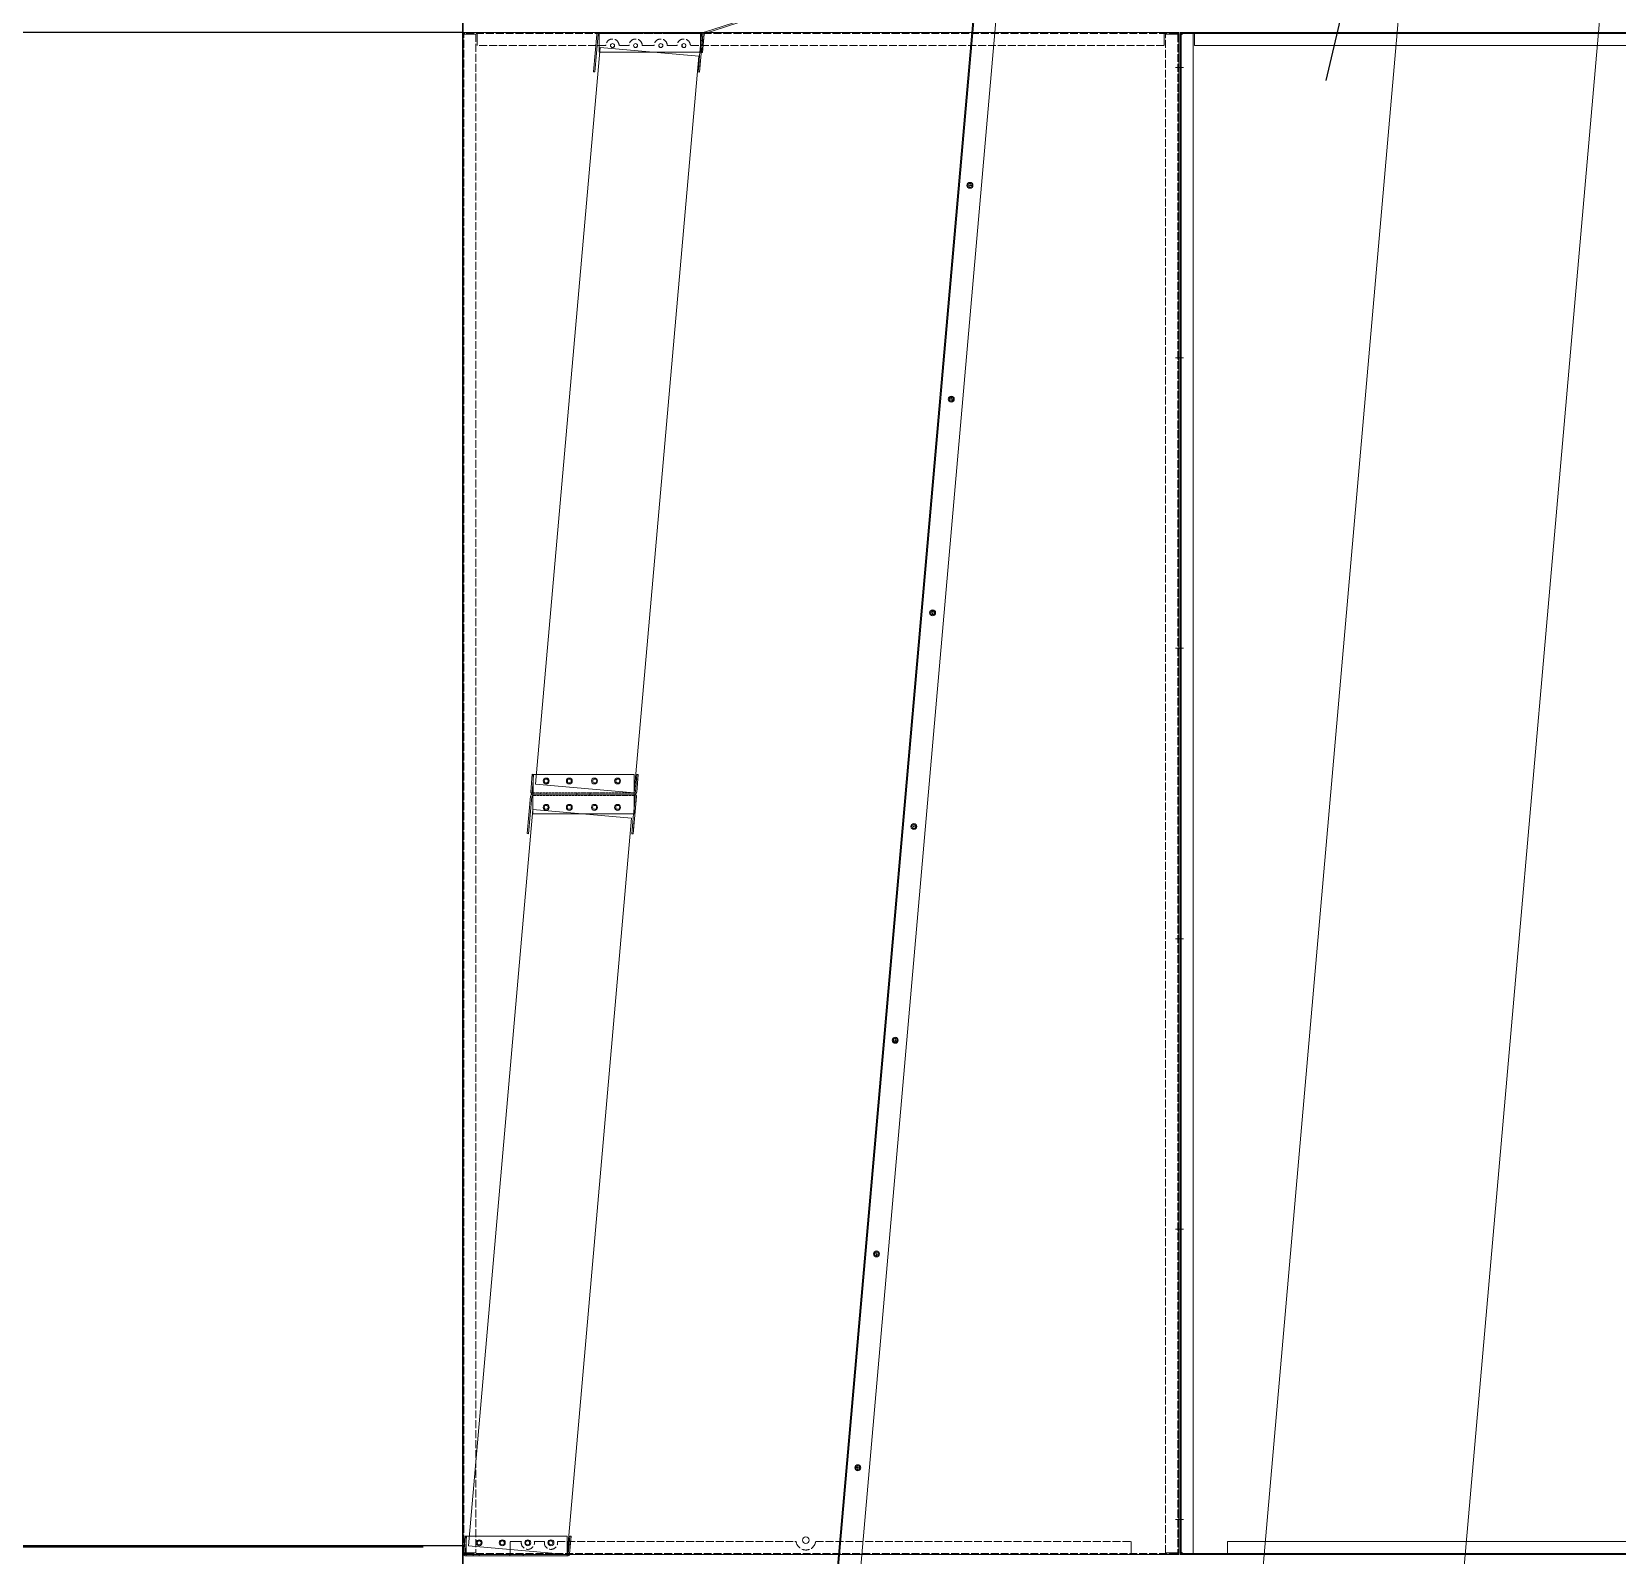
# Model space of a CAD drawing. Header units: millimetres. Extents: x 11380 to 40787, y 6310 to 27105.
# Drawn here: x 23967 to 26370, y 13544 to 15852 of the extents above; entities that cross this region are included whole.
import ezdxf

# ---------------------------------------------------------------- set-up
doc = ezdxf.new("R2010")
doc.units = ezdxf.units.MM
doc.linetypes.add('DASHDOT', pattern=[18.5, 12, -3, 0.5, -3])
doc.linetypes.add('DASHED', pattern=[15, 12, -3])
doc.layers.add('냉각탑_dim', color=1, linetype='Continuous')

# ---------------------------------------------------------------- blocks, each defined once
blk = doc.blocks.new('A$C5F044F0A')
at = {"color": 7, "lineweight": 13, "ltscale": 0.055146}
blk.add_line((2.3, 30.2), (0, 3.8), dxfattribs=at)
at = {"color": 7, "lineweight": 13, "ltscale": 0.004167}
for p, q in [((4.3, 30), (2.3, 30.2)), ((162.8, 29.8), (160.8, 30))]:
    blk.add_line(p, q, dxfattribs=at)
at = {"color": 7, "lineweight": 13, "ltscale": 0.319506}
for p, q in [((156.9, 30), (3.5, 30)), ((156.9, 0), (3.5, 0))]:
    blk.add_line(p, q, dxfattribs=at)
at = {"color": 7, "lineweight": 13, "ltscale": 0.055208}
for p, q in [((3.5, 3.5), (3.5, 30)), ((156.9, 3.5), (156.9, 30)), ((156.9, 30), (156.9, 3.5))]:
    blk.add_line(p, q, dxfattribs=at)
at = {"color": 7, "linetype": 'DASHED', "lineweight": 13, "ltscale": 0.055208}
blk.add_line((3.5, 30), (3.5, 3.5), dxfattribs=at)
at = {"color": 7, "linetype": 'DASHED', "lineweight": 13, "ltscale": 0.001633}
blk.add_line((4.3, 30), (3.5, 30), dxfattribs=at)
at = {"color": 7, "linetype": 'DASHED', "lineweight": 13, "ltscale": 0.019427}
blk.add_line((4.3, 30), (3.5, 20.7), dxfattribs=at)
at = {"color": 7, "lineweight": 13, "ltscale": 0.317873}
blk.add_line((156.9, 30), (4.3, 30), dxfattribs=at)
at = {"color": 7, "lineweight": 13, "ltscale": 0.055693}
for p, q in [((160.8, 30), (158.5, 3.4)), ((162.8, 29.8), (160.5, 3.2))]:
    blk.add_line(p, q, dxfattribs=at)
at = {"color": 7, "lineweight": 13, "ltscale": 0.035719}
blk.add_line((3.5, 20.7), (2, 3.6), dxfattribs=at)
at = {"color": 7, "lineweight": 13, "ltscale": 0.007292}
for p, q in [((3.5, 3.5), (3.5, 0)), ((156.9, 3.5), (156.9, 0))]:
    blk.add_line(p, q, dxfattribs=at)
at = {"color": 7, "linetype": 'DASHED', "lineweight": 13, "ltscale": 0.003125}
blk.add_line((3.5, 2), (3.5, 3.5), dxfattribs=at)
at = {"color": 7, "linetype": 'DASHED', "lineweight": 13, "ltscale": 0.319506}
blk.add_line((3.5, 2), (156.9, 2), dxfattribs=at)
at = {"color": 7, "linetype": 'DASHED', "lineweight": 13, "ltscale": 0.004167}
for p, q in [((3.5, 0), (3.5, 2)), ((14.5, 0), (14.5, 2)), ((14.5, 0), (14.5, 2)), ((14.5, 0), (14.5, 2)), ((14.5, 0), (14.5, 2)), ((14.5, 0), (14.5, 2)), ((14.5, 0), (14.5, 2)), ((14.5, 0), (14.5, 2)), ((14.5, 0), (14.5, 2)), ((14.5, 0), (14.5, 2)), ((14.5, 0), (14.5, 2)), ((14.5, 0), (14.5, 2)), ((23.5, 0), (23.5, 2)), ((23.5, 0), (23.5, 2)), ((23.5, 0), (23.5, 2)), ((23.5, 0), (23.5, 2)), ((23.5, 0), (23.5, 2)), ((23.5, 0), (23.5, 2)), ((23.5, 0), (23.5, 2)), ((23.5, 0), (23.5, 2)), ((23.5, 0), (23.5, 2)), ((23.5, 0), (23.5, 2)), ((23.5, 0), (23.5, 2)), ((70, 0), (70, 2)), ((70, 0), (70, 2)), ((70, 0), (70, 2)), ((70, 0), (70, 2)), ((70, 0), (70, 2)), ((70, 0), (70, 2)), ((70, 0), (70, 2)), ((70, 0), (70, 2)), ((70, 0), (70, 2)), ((70, 0), (70, 2)), ((70, 0), (70, 2)), ((90, 0), (90, 2)), ((90, 0), (90, 2)), ((90, 0), (90, 2)), ((90, 0), (90, 2)), ((90, 0), (90, 2)), ((90, 0), (90, 2)), ((90, 0), (90, 2)), ((90, 0), (90, 2)), ((90, 0), (90, 2)), ((90, 0), (90, 2)), ((90, 0), (90, 2)), ((156.9, 0), (156.9, 2)), ((161.6, 16.7), (159.6, 16.8)), ((161.6, 16.7), (159.6, 16.8)), ((162.2, 22.6), (160.2, 22.8)), ((162.2, 22.6), (160.2, 22.8))]:
    blk.add_line(p, q, dxfattribs=at)
at = {"color": 7, "lineweight": 13, "ltscale": 0.003125}
blk.add_line((156.9, 2), (156.9, 3.5), dxfattribs=at)
at = {"color": 7, "lineweight": 13, "ltscale": 0.000261465}
for p, q in [((157, 2), (156.9, 2)), ((156.9, 0), (157, 0))]:
    blk.add_line(p, q, dxfattribs=at)
at = {"color": 7, "lineweight": 13}
for centre in [(23.5, 20), (58.5, 20), (96.9, 20), (131.9, 20)]:
    blk.add_circle(centre, 3, dxfattribs=at)
for centre, radius, start, end in [((3.5, 3.5), 3.5, 175, 270), ((3.5, 3.5), 1.5, 175, 270), ((157, 3.5), 1.5, 270, 355), ((157, 3.5), 3.5, 270, 355)]:
    blk.add_arc(centre, radius, start, end, dxfattribs=at)
blk = doc.blocks.new('A$C7B6532BF')
at = {"color": 5, "lineweight": 5}
for p, q in [((239.1, 2732.8), (0, 0)), ((848.7, 2732.8), (239.1, 2732.8)), ((609.6, 0), (848.7, 2732.8)), ((0, 0), (609.6, 0))]:
    blk.add_line(p, q, dxfattribs=at)
blk = doc.blocks.new('A$C493D0A01')
at = {"color": 5, "lineweight": 5}
for p, q in [((848.7, 2732.8), (1153.5, 2732.8)), ((609.6, 0), (914.4, 0))]:
    blk.add_line(p, q, dxfattribs=at)
at = {"lineweight": 5}
for p in [(0, 0), (914.4, 0)]:
    blk.add_blockref('A$C7B6532BF', p, dxfattribs=at)
blk = doc.blocks.new('A$C5DDF0D69')
at = {"color": 7, "lineweight": 13, "ltscale": 0.118431}
for p, q in [((0, 0.3), (5, 57)), ((2, 0.2), (6.9, 56.8))]:
    blk.add_line(p, q, dxfattribs=at)
at = {"color": 7, "lineweight": 13, "ltscale": 0.000626001}
for p, q in [((8.7, 60.2), (8.4, 60.2)), ((8.7, 58.2), (8.4, 58.2))]:
    blk.add_line(p, q, dxfattribs=at)
at = {"color": 7, "lineweight": 13, "ltscale": 0.31935}
for p, q in [((162, 60.2), (8.7, 60.2)), ((162, 30.2), (8.7, 30.2))]:
    blk.add_line(p, q, dxfattribs=at)
at = {"color": 7, "linetype": 'DASHED', "lineweight": 13, "ltscale": 0.004167}
for p, q in [((8.7, 58.2), (8.7, 60.2)), ((75, 60.2), (75, 58.2)), ((75, 60.2), (75, 58.2)), ((75, 60.2), (75, 58.2)), ((75, 60.2), (75, 58.2)), ((75, 60.2), (75, 58.2)), ((75, 60.2), (75, 58.2)), ((75, 60.2), (75, 58.2)), ((75, 60.2), (75, 58.2)), ((75, 60.2), (75, 58.2)), ((75, 60.2), (75, 58.2)), ((75, 60.2), (75, 58.2)), ((95, 60.2), (95, 58.2)), ((95, 60.2), (95, 58.2)), ((95, 60.2), (95, 58.2)), ((95, 60.2), (95, 58.2)), ((95, 60.2), (95, 58.2)), ((95, 60.2), (95, 58.2)), ((95, 60.2), (95, 58.2)), ((95, 60.2), (95, 58.2)), ((95, 60.2), (95, 58.2)), ((95, 60.2), (95, 58.2)), ((95, 60.2), (95, 58.2)), ((162, 58.2), (162, 60.2)), ((164.8, 47.9), (162.8, 48.1)), ((164.8, 47.9), (162.8, 48.1)), ((164.8, 47.9), (162.8, 48.1)), ((164.8, 47.9), (162.8, 48.1)), ((164.8, 47.9), (162.8, 48.1)), ((164.8, 47.9), (162.8, 48.1)), ((164.8, 47.9), (162.8, 48.1)), ((164.8, 47.9), (162.8, 48.1)), ((164.8, 47.9), (162.8, 48.1)), ((164.8, 47.9), (162.8, 48.1)), ((164.8, 47.9), (162.8, 48.1)), ((164.3, 41.9), (162.3, 42.1)), ((164.3, 41.9), (162.3, 42.1)), ((164.3, 41.9), (162.3, 42.1)), ((164.3, 41.9), (162.3, 42.1)), ((164.3, 41.9), (162.3, 42.1)), ((164.3, 41.9), (162.3, 42.1)), ((164.3, 41.9), (162.3, 42.1)), ((164.3, 41.9), (162.3, 42.1)), ((164.3, 41.9), (162.3, 42.1)), ((164.3, 41.9), (162.3, 42.1)), ((164.3, 41.9), (162.3, 42.1)), ((161.4, 9), (159.4, 9.2)), ((161.4, 9), (159.4, 9.2)), ((161.9, 15), (159.9, 15.2)), ((161.9, 15), (159.9, 15.2))]:
    blk.add_line(p, q, dxfattribs=at)
at = {"color": 7, "lineweight": 13, "ltscale": 0.007292}
for p, q in [((8.7, 56.7), (8.7, 60.2)), ((162, 56.7), (162, 60.2))]:
    blk.add_line(p, q, dxfattribs=at)
at = {"color": 7, "linetype": 'DASHED', "lineweight": 13, "ltscale": 0.31935}
blk.add_line((162, 58.2), (8.7, 58.2), dxfattribs=at)
at = {"color": 7, "lineweight": 13, "ltscale": 0.003125}
blk.add_line((8.7, 58.2), (8.7, 56.7), dxfattribs=at)
at = {"color": 7, "lineweight": 13, "ltscale": 0.055208}
for p, q in [((8.7, 56.7), (8.7, 30.2)), ((8.7, 30.2), (8.7, 56.7)), ((162, 30.2), (162, 56.7))]:
    blk.add_line(p, q, dxfattribs=at)
at = {"color": 7, "lineweight": 13, "ltscale": 0.117885}
blk.add_line((160.6, 0), (165.5, 56.4), dxfattribs=at)
at = {"color": 7, "linetype": 'DASHED', "lineweight": 13, "ltscale": 0.003125}
blk.add_line((162, 58.2), (162, 56.7), dxfattribs=at)
at = {"color": 7, "linetype": 'DASHED', "lineweight": 13, "ltscale": 0.055208}
blk.add_line((162, 56.7), (162, 30.2), dxfattribs=at)
at = {"color": 7, "lineweight": 13, "ltscale": 0.035719}
blk.add_line((162, 39.5), (163.5, 56.5), dxfattribs=at)
at = {"color": 7, "lineweight": 13, "ltscale": 0.317661}
blk.add_line((161.2, 30.2), (8.7, 30.2), dxfattribs=at)
at = {"color": 7, "lineweight": 13, "ltscale": 0.062739}
blk.add_line((158.6, 0.2), (161.2, 30.2), dxfattribs=at)
at = {"color": 7, "linetype": 'DASHED', "lineweight": 13, "ltscale": 0.019427}
blk.add_line((161.2, 30.2), (162, 39.5), dxfattribs=at)
at = {"color": 7, "linetype": 'DASHED', "lineweight": 13, "ltscale": 0.001689}
blk.add_line((162, 30.2), (161.2, 30.2), dxfattribs=at)
at = {"color": 7, "lineweight": 13, "ltscale": 0.004167}
for p, q in [((2, 0.2), (0, 0.3)), ((160.6, 0), (158.6, 0.2))]:
    blk.add_line(p, q, dxfattribs=at)
at = {"color": 7, "lineweight": 13}
for centre in [(28.7, 40.2), (63.7, 40.2), (102.1, 40.2), (137.1, 40.2)]:
    blk.add_circle(centre, 3, dxfattribs=at)
for centre, radius, start, end in [((8.4, 56.7), 3.5, 90, 175), ((8.4, 56.7), 1.5, 90, 175), ((162, 56.7), 3.5, 355, 90), ((162, 56.7), 1.5, 355, 90)]:
    blk.add_arc(centre, radius, start, end, dxfattribs=at)
blk = doc.blocks.new('A$C7EF54F26')
at = {"color": 7, "lineweight": 15}
for p, q in [((431.7, 245.9), (433.7, 245.9)), ((431.7, 216.9), (431.7, 245.9)), ((433.7, 216.9), (433.7, 245.9)), ((431.7, 235.4), (433.7, 235.4)), ((431.7, 235.4), (433.7, 235.4)), ((431.7, 235.4), (433.7, 235.4)), ((431.7, 235.4), (433.7, 235.4)), ((431.7, 235.4), (433.7, 235.4)), ((431.7, 235.4), (433.7, 235.4)), ((431.7, 235.4), (433.7, 235.4)), ((431.7, 235.4), (433.7, 235.4)), ((431.7, 235.4), (433.7, 235.4)), ((431.7, 235.4), (433.7, 235.4)), ((431.7, 235.4), (433.7, 235.4)), ((431.7, 226.4), (433.7, 226.4)), ((431.7, 226.4), (433.7, 226.4)), ((431.7, 226.4), (433.7, 226.4)), ((431.7, 226.4), (433.7, 226.4)), ((431.7, 226.4), (433.7, 226.4)), ((431.7, 226.4), (433.7, 226.4)), ((431.7, 226.4), (433.7, 226.4)), ((431.7, 226.4), (433.7, 226.4)), ((431.7, 226.4), (433.7, 226.4)), ((431.7, 226.4), (433.7, 226.4)), ((431.7, 226.4), (433.7, 226.4)), ((2.1, 30.9), (430.8, 215.5)), ((2.9, 29.1), (431.5, 213.7)), ((306.6, 162), (307.3, 160.2)), ((176.9, 106.2), (177.7, 104.4)), ((0, 27.7), (0.1, 0)), ((2, 27.7), (2.1, 0)), ((2, 19.5), (0, 19.5)), ((2, 19.5), (0, 19.5)), ((2, 19.5), (0, 19.5)), ((2, 19.5), (0, 19.5)), ((2, 19.5), (0, 19.5)), ((2, 19.5), (0, 19.5)), ((2, 19.5), (0, 19.5)), ((2, 19.5), (0, 19.5)), ((2, 19.5), (0, 19.5)), ((2, 19.5), (0, 19.5)), ((2, 19.5), (0, 19.5)), ((2.1, 10.5), (0.1, 10.5)), ((2.1, 10.5), (0.1, 10.5)), ((2.1, 10.5), (0.1, 10.5)), ((2.1, 10.5), (0.1, 10.5)), ((2.1, 10.5), (0.1, 10.5)), ((2.1, 10.5), (0.1, 10.5)), ((2.1, 10.5), (0.1, 10.5)), ((2.1, 10.5), (0.1, 10.5)), ((2.1, 10.5), (0.1, 10.5)), ((2.1, 10.5), (0.1, 10.5)), ((2.1, 10.5), (0.1, 10.5)), ((0.1, 0), (2.1, 0))]:
    blk.add_line(p, q, dxfattribs=at)
for centre, radius, start, end in [((430.2, 216.9), 1.5, 293.3, 0), ((430.2, 216.9), 3.5, 293.3, 0), ((3.5, 27.7), 3.5, 113.3, 180.3), ((3.5, 27.7), 1.5, 113.3, 180.3)]:
    blk.add_arc(centre, radius, start, end, dxfattribs=at)
blk = doc.blocks.new('A$C7AF137E1')
at = {"color": 7, "lineweight": 13, "ltscale": 0.004}
for p, q in [((0, 35), (0, 33.4)), ((2700, 35), (2700, 33.4))]:
    blk.add_line(p, q, dxfattribs=at)
at = {"color": 7, "lineweight": 13}
for p, q in [((2700, 35), (0, 35)), ((2700, 33.4), (0, 33.4)), ((2700, 0), (0, 0))]:
    blk.add_line(p, q, dxfattribs=at)
at = {"color": 7, "lineweight": 13, "ltscale": 0.00375}
for p, q in [((0, 31.9), (0, 33.4)), ((2700, 31.9), (2700, 33.4))]:
    blk.add_line(p, q, dxfattribs=at)
at = {"color": 7, "lineweight": 13, "ltscale": 0.07975}
for p, q in [((0, 0), (0, 31.9)), ((2700, 31.9), (2700, 0))]:
    blk.add_line(p, q, dxfattribs=at)
at = {"color": 7, "linetype": 'DASHDOT', "lineweight": 13, "ltscale": 0.0195}
for p, q in [((53.9, 17.5), (46.1, 17.5)), ((50, 21.4), (50, 13.6)), ((378.9, 17.5), (371.1, 17.5)), ((375, 21.4), (375, 13.6)), ((703.9, 17.5), (696.1, 17.5)), ((700, 21.4), (700, 13.6)), ((1028.9, 17.5), (1021.1, 17.5)), ((1025, 21.4), (1025, 13.6)), ((1353.9, 17.5), (1346.1, 17.5)), ((1350, 21.4), (1350, 13.6)), ((1678.9, 17.5), (1671.1, 17.5)), ((1675, 21.4), (1675, 13.6)), ((2003.9, 17.5), (1996.1, 17.5)), ((2000, 21.4), (2000, 13.6)), ((2328.9, 17.5), (2321.1, 17.5)), ((2325, 21.4), (2325, 13.6)), ((2653.9, 17.5), (2646.1, 17.5)), ((2650, 21.4), (2650, 13.6))]:
    blk.add_line(p, q, dxfattribs=at)
at = {"color": 7, "lineweight": 13}
for centre in [(50, 17.5), (375, 17.5), (700, 17.5), (1025, 17.5), (1350, 17.5), (1675, 17.5), (2000, 17.5), (2325, 17.5), (2650, 17.5)]:
    blk.add_circle(centre, 3, dxfattribs=at)
blk = doc.blocks.new('A$C586E2F7A')
at = {"color": 7, "lineweight": 15}
for p, q in [((0, 2306), (0, 0)), ((0, 2306), (3.1, 2306)), ((0, 2302.9), (1.6, 2302.9)), ((1.6, 2306), (1.6, 0)), ((1.6, 2302.9), (2, 2302.9)), ((2, 2302.9), (3.1, 2302.9)), ((3.1, 2306), (3.1, 2304.4)), ((20, 2306), (3.1, 2306)), ((20, 2304.4), (3.1, 2304.4)), ((3.1, 2304), (3.1, 2304.4)), ((3.1, 2302.9), (3.1, 2304)), ((22, 2306), (20, 2306)), ((20, 0), (20, 2306)), ((22, 2304.4), (20, 2304.4)), ((1063, 2306), (22, 2306)), ((22, 2306), (22, 2302.9)), ((22, 2306), (22, 2304.4)), ((1063, 2304.4), (22, 2304.4)), ((22, 2302.9), (22, 2286)), ((22, 2286), (1063, 2286)), ((35.5, 2304.4), (35.5, 2306)), ((44.5, 2304.4), (44.5, 2306)), ((235.5, 2304.4), (235.5, 2306)), ((244.5, 2304.4), (244.5, 2306)), ((435.5, 2304.4), (435.5, 2306)), ((444.5, 2304.4), (444.5, 2306)), ((640.5, 2304.4), (640.5, 2306)), ((649.5, 2304.4), (649.5, 2306)), ((840.5, 2304.4), (840.5, 2306)), ((849.5, 2304.4), (849.5, 2306)), ((1040.5, 2304.4), (1040.5, 2306)), ((1049.5, 2304.4), (1049.5, 2306)), ((1063, 2306), (1063, 2306)), ((1063, 2306), (1063, 2302.9)), ((1065, 2306), (1063, 2306)), ((1063, 2306), (1063, 2304.4)), ((1065, 2304.4), (1063, 2304.4)), ((1063, 2286), (1063, 2302.9)), ((1081.9, 2306), (1065, 2306)), ((1065, 2306), (1065, 178.8)), ((1081.9, 2304.4), (1065, 2304.4)), ((1081.9, 2306), (1081.9, 2304.4)), ((1081.9, 2306), (1085, 2306)), ((1081.9, 2304), (1081.9, 2304.4)), ((1081.9, 2302.9), (1081.9, 2304)), ((1083, 2302.9), (1081.9, 2302.9)), ((1083.4, 2302.9), (1083, 2302.9)), ((1083.4, 0), (1083.4, 2306)), ((1085, 2302.9), (1083.4, 2302.9)), ((1085, 0), (1085, 2306)), ((1.6, 2257.5), (0, 2257.5)), ((1.6, 2248.5), (0, 2248.5)), ((1083.4, 2257.5), (1085, 2257.5)), ((1083.4, 2248.5), (1085, 2248.5)), ((1.6, 1817.5), (0, 1817.5)), ((1.6, 1808.5), (0, 1808.5)), ((1083.4, 1817.5), (1085, 1817.5)), ((1083.4, 1808.5), (1085, 1808.5)), ((1.6, 1377.5), (0, 1377.5)), ((1083.4, 1377.5), (1085, 1377.5)), ((1.6, 1368.5), (0, 1368.5)), ((1083.4, 1368.5), (1085, 1368.5)), ((1.6, 937.5), (0, 937.5)), ((1083.4, 937.5), (1085, 937.5)), ((1.6, 928.5), (0, 928.5)), ((1083.4, 928.5), (1085, 928.5)), ((1.6, 497.5), (0, 497.5)), ((1.6, 488.5), (0, 488.5)), ((1083.4, 497.5), (1085, 497.5)), ((1083.4, 488.5), (1085, 488.5)), ((1065, 158.8), (1065, 0)), ((1.6, 56), (0, 56)), ((1.6, 50), (0, 50)), ((1083.4, 56), (1085, 56)), ((1083.4, 50), (1085, 50)), ((0, 3.1), (1.6, 3.1)), ((3.1, 0), (0, 0)), ((1.6, 3.1), (2, 3.1)), ((2, 3.1), (3.1, 3.1)), ((3.1, 3.1), (3.1, 2)), ((3.1, 2), (3.1, 1.6)), ((20, 1.6), (3.1, 1.6)), ((3.1, 0), (3.1, 1.6)), ((3.1, 0), (20, 0)), ((22, 1.6), (20, 1.6)), ((22, 0), (20, 0)), ((22, 1.6), (22, 0)), ((22, 1.6), (100, 1.6)), ((22, 1.6), (72, 1.6)), ((22, 1.6), (22, 1.6)), ((22, 0), (100, 0)), ((22, 0), (22, 0)), ((22, 0), (22, 0)), ((22, 0), (72, 0)), ((35.5, 1.6), (35.5, 0)), ((44.5, 1.6), (44.5, 0)), ((1013, 20), (72, 20)), ((72, 3.1), (72, 20)), ((72, 3.1), (72, 0)), ((100, 1.6), (985, 1.6)), ((100, 0), (100, 1.6)), ((100, 0), (985, 0)), ((235.5, 1.6), (235.5, 0)), ((244.5, 1.6), (244.5, 0)), ((435.5, 1.6), (435.5, 0)), ((444.5, 1.6), (444.5, 0)), ((640.5, 1.6), (640.5, 0)), ((649.5, 1.6), (649.5, 0)), ((840.5, 1.6), (840.5, 0)), ((849.5, 1.6), (849.5, 0)), ((985, 1.6), (1063, 1.6)), ((985, 0), (985, 1.6)), ((985, 0), (1063, 0)), ((1013, 20), (1013, 3.1)), ((1013, 0), (1013, 3.1)), ((1063, 1.6), (1013, 1.6)), ((1063, 0), (1013, 0)), ((1040.5, 1.6), (1040.5, 0)), ((1049.5, 1.6), (1049.5, 0)), ((1065, 1.6), (1063, 1.6)), ((1063, 1.6), (1063, 1.6)), ((1063, 0), (1063, 1.6)), ((1065, 0), (1063, 0)), ((1063, 0), (1063, 0)), ((1063, 0), (1063, 0)), ((1081.9, 1.6), (1065, 1.6)), ((1065, 0), (1081.9, 0)), ((1083, 3.1), (1081.9, 3.1)), ((1081.9, 3.1), (1081.9, 2)), ((1081.9, 2), (1081.9, 1.6)), ((1081.9, 0), (1081.9, 1.6)), ((1081.9, 0), (1085, 0)), ((1083.4, 3.1), (1083, 3.1)), ((1085, 3.1), (1083.4, 3.1))]:
    blk.add_line(p, q, dxfattribs=at)
at = {"lineweight": 5}
for p, q in [((1072.7, 178.8), (1065, 178.8)), ((1072.7, 158.8), (1065, 158.8))]:
    blk.add_line(p, q, dxfattribs=at)
blk.add_circle((1072.7, 168.8), 4.5, dxfattribs=at)
blk.add_arc((1072.7, 168.8), 10, 270, 90, dxfattribs=at)
blk = doc.blocks.new('1')
at = {"ltscale": 500}
for p, q in [((24620.2, 16243.3), (24620.2, 13048.5)), ((24620.2, 16243.3), (24620.2, 13043.3)), ((24620.2, 13043.3), (24620.2, 16243.3))]:
    blk.add_line(p, q, dxfattribs=at)
for p, q in [((24620.2, 15851.3), (23322.2, 15851.3)), ((22220.2, 13556.9), (24560.2, 13556.9)), ((24620.2, 13558.9), (23322.2, 13558.9))]:
    blk.add_line(p, q)
at = {"color": 7, "lineweight": 13, "ltscale": 0.009063}
for p, q in [((24620.2, 15851.3), (24623, 15851.3)), ((24620.2, 15849.7), (24623, 15849.7)), ((25705.2, 15851.3), (25702.4, 15851.3)), ((25705.2, 15849.7), (25702.4, 15849.7)), ((24620.2, 13546.9), (24623, 13546.9)), ((24620.2, 13545.3), (24623, 13545.3)), ((25705.2, 13546.9), (25702.4, 13546.9)), ((25705.2, 13545.3), (25702.4, 13545.3))]:
    blk.add_line(p, q, dxfattribs=at)
at = {"color": 7, "lineweight": 13, "ltscale": 0.005}
for p, q in [((24620.2, 15851.3), (24620.2, 15849.7)), ((24620.2, 15848.8), (24621.8, 15848.8)), ((25702.4, 15851.3), (25702.4, 15849.7)), ((25705.2, 15848.8), (25703.6, 15848.8)), ((25705.2, 15851.3), (25705.2, 15849.7)), ((24620.2, 13547.8), (24621.8, 13547.8)), ((24620.2, 13545.3), (24620.2, 13546.9)), ((25702.4, 13545.3), (25702.4, 13546.9)), ((25705.2, 13547.8), (25703.6, 13547.8)), ((25705.2, 13545.3), (25705.2, 13546.9))]:
    blk.add_line(p, q, dxfattribs=at)
at = {"color": 7, "lineweight": 13, "ltscale": 0.0009375}
for p, q in [((24620.2, 15848.5), (24620.2, 15848.8)), ((24621.8, 15848.5), (24621.8, 15848.8)), ((25703.6, 15848.8), (25703.6, 15848.5)), ((25705.2, 15848.8), (25705.2, 15848.5)), ((24620.2, 13547.8), (24620.2, 13548.1)), ((24621.8, 13547.8), (24621.8, 13548.1)), ((25703.6, 13548.1), (25703.6, 13547.8)), ((25705.2, 13548.1), (25705.2, 13547.8))]:
    blk.add_line(p, q, dxfattribs=at)
at = {"color": 7, "lineweight": 13}
for p, q in [((24620.2, 13548.1), (24620.2, 15848.5)), ((25702.4, 15851.3), (24623, 15851.3)), ((25705.2, 15848.5), (25705.2, 13548.1)), ((25702.4, 13545.3), (24623, 13545.3))]:
    blk.add_line(p, q, dxfattribs=at)
at = {"color": 7, "lineweight": 13, "ltscale": 0.00875}
for p, q in [((24620.2, 15848.5), (24623, 15848.5)), ((24623, 15848.5), (24623, 15851.3)), ((25702.4, 15848.5), (25702.4, 15851.3)), ((25705.2, 15848.5), (25702.4, 15848.5)), ((24620.2, 13548.1), (24623, 13548.1)), ((24623, 13548.1), (24623, 13545.3)), ((25702.4, 13548.1), (25702.4, 13545.3)), ((25705.2, 13548.1), (25702.4, 13548.1))]:
    blk.add_line(p, q, dxfattribs=at)
at = {"color": 7, "lineweight": 13, "ltscale": 0.00375}
for p, q in [((24623, 15848.8), (24621.8, 15848.8)), ((25702.4, 15848.8), (25703.6, 15848.8)), ((24623, 13547.8), (24621.8, 13547.8)), ((25702.4, 13547.8), (25703.6, 13547.8))]:
    blk.add_line(p, q, dxfattribs=at)
at = {"color": 7, "linetype": 'DASHED', "lineweight": 13}
for p, q in [((24621.8, 13548.1), (24621.8, 15848.5)), ((25702.4, 15849.7), (24623, 15849.7)), ((24640.2, 15848.8), (24640.2, 13547.8)), ((25685.2, 13547.8), (25685.2, 15848.8)), ((25703.6, 15848.5), (25703.6, 13548.1)), ((24837.2, 15831.3), (24642.2, 15831.3)), ((25683.2, 15831.3), (24965.2, 15831.3)), ((24763.7, 13565.3), (25125.3, 13565.3)), ((25155, 13565.3), (25633.3, 13565.3)), ((25702.4, 13546.9), (24623, 13546.9))]:
    blk.add_line(p, q, dxfattribs=at)
at = {"color": 7, "lineweight": 13, "ltscale": 0.000866094}
blk.add_line((24623, 15851.3), (24623, 15851.1), dxfattribs=at)
at = {"color": 7, "linetype": 'DASHED', "lineweight": 13, "ltscale": 0.004134}
blk.add_line((24623, 15851.1), (24623, 15849.7), dxfattribs=at)
at = {"color": 7, "linetype": 'DASHED', "lineweight": 13, "ltscale": 0.05375}
for p, q in [((24623, 15848.8), (24640.2, 15848.8)), ((24642.2, 15831.3), (24642.2, 15848.5)), ((25683.2, 15848.5), (25683.2, 15831.3)), ((25685.2, 15848.8), (25702.4, 15848.8)), ((24692.1, 13548.1), (24692.1, 13565.3)), ((25633.3, 13565.3), (25633.3, 13548.1)), ((24640.2, 13547.8), (24623, 13547.8)), ((25702.4, 13547.8), (25685.2, 13547.8))]:
    blk.add_line(p, q, dxfattribs=at)
at = {"color": 7, "linetype": 'DASHED', "lineweight": 13, "ltscale": 0.005}
for p, q in [((24642.2, 15851.3), (24642.2, 15849.7)), ((24655.7, 15849.7), (24655.7, 15851.3)), ((24664.7, 15849.7), (24664.7, 15851.3)), ((24855.7, 15849.7), (24855.7, 15851.3)), ((24864.7, 15849.7), (24864.7, 15851.3)), ((25005.7, 15849.7), (25005.7, 15851.3)), ((25014.7, 15849.7), (25014.7, 15851.3)), ((25260.7, 15849.7), (25260.7, 15851.3)), ((25269.7, 15849.7), (25269.7, 15851.3)), ((25460.7, 15849.7), (25460.7, 15851.3)), ((25469.7, 15849.7), (25469.7, 15851.3)), ((25660.7, 15849.7), (25660.7, 15851.3)), ((25669.7, 15849.7), (25669.7, 15851.3)), ((25683.2, 15851.3), (25683.2, 15849.7)), ((24621.8, 15801.3), (24620.2, 15801.3)), ((24621.8, 15795.3), (24620.2, 15795.3)), ((25705.2, 15801.3), (25703.6, 15801.3)), ((25705.2, 15795.3), (25703.6, 15795.3)), ((24621.8, 15361.3), (24620.2, 15361.3)), ((24621.8, 15355.3), (24620.2, 15355.3)), ((25705.2, 15361.3), (25703.6, 15361.3)), ((25705.2, 15355.3), (25703.6, 15355.3)), ((24621.8, 14921.3), (24620.2, 14921.3)), ((25705.2, 14921.3), (25703.6, 14921.3)), ((24621.8, 14915.3), (24620.2, 14915.3)), ((25705.2, 14915.3), (25703.6, 14915.3)), ((24621.8, 14481.3), (24620.2, 14481.3)), ((24621.8, 14475.3), (24620.2, 14475.3)), ((25705.2, 14481.3), (25703.6, 14481.3)), ((25705.2, 14475.3), (25703.6, 14475.3)), ((24621.8, 14041.3), (24620.2, 14041.3)), ((24621.8, 14035.3), (24620.2, 14035.3)), ((25705.2, 14041.3), (25703.6, 14041.3)), ((25705.2, 14035.3), (25703.6, 14035.3)), ((24621.8, 13601.3), (24620.2, 13601.3)), ((25705.2, 13601.3), (25703.6, 13601.3)), ((24621.8, 13595.3), (24620.2, 13595.3)), ((25705.2, 13595.3), (25703.6, 13595.3)), ((24655.7, 13545.3), (24655.7, 13546.9)), ((24664.7, 13545.3), (24664.7, 13546.9)), ((24692.1, 13545.3), (24692.1, 13546.9)), ((25055.7, 13545.3), (25055.7, 13546.9)), ((25064.7, 13545.3), (25064.7, 13546.9)), ((25260.7, 13545.3), (25260.7, 13546.9)), ((25269.7, 13545.3), (25269.7, 13546.9)), ((25460.7, 13545.3), (25460.7, 13546.9)), ((25469.7, 13545.3), (25469.7, 13546.9)), ((25633.3, 13545.3), (25633.3, 13546.9)), ((25660.7, 13545.3), (25660.7, 13546.9)), ((25669.7, 13545.3), (25669.7, 13546.9))]:
    blk.add_line(p, q, dxfattribs=at)
at = {"color": 7, "linetype": 'DASHED', "lineweight": 13, "ltscale": 0.00375}
for p, q in [((24642.2, 15849.7), (24642.2, 15848.5)), ((25683.2, 15849.7), (25683.2, 15848.5)), ((24692.1, 13546.9), (24692.1, 13548.1)), ((25633.3, 13546.9), (25633.3, 13548.1))]:
    blk.add_line(p, q, dxfattribs=at)
at = {"lineweight": 5}
blk.add_line((24983.3, 15839.1), (24982.8, 15833.1), dxfattribs=at)
at = {"color": 7, "linetype": 'DASHED', "lineweight": 13, "ltscale": 0.046875}
for p, q in [((24872.2, 15831.3), (24857.2, 15831.3)), ((24945.2, 15831.3), (24930.2, 15831.3))]:
    blk.add_line(p, q, dxfattribs=at)
at = {"color": 7, "linetype": 'DASHED', "lineweight": 13, "ltscale": 0.05625}
blk.add_line((24910.2, 15831.3), (24892.2, 15831.3), dxfattribs=at)
at = {"color": 1, "lineweight": 5}
for p, q in [((25700.4, 15798.3), (25712.4, 15798.3)), ((25700.4, 15358.3), (25712.4, 15358.3)), ((25700.4, 14918.3), (25712.4, 14918.3)), ((25700.4, 14478.3), (25712.4, 14478.3)), ((25700.4, 14038.3), (25712.4, 14038.3)), ((25700.4, 13598.3), (25712.4, 13598.3))]:
    blk.add_line(p, q, dxfattribs=at)
at = {"color": 7, "linetype": 'DASHED', "lineweight": 13, "ltscale": 0.053131}
blk.add_line((24692.1, 13565.3), (24709.1, 13565.3), dxfattribs=at)
at = {"color": 7, "linetype": 'DASHED', "lineweight": 13, "ltscale": 0.048138}
blk.add_line((24728.7, 13565.3), (24744.1, 13565.3), dxfattribs=at)
at = {"color": 7, "linetype": 'DASHED', "lineweight": 13, "ltscale": 0.004135}
blk.add_line((24623, 13545.6), (24623, 13546.9), dxfattribs=at)
at = {"color": 7, "lineweight": 13, "ltscale": 0.000864609}
blk.add_line((24623, 13545.3), (24623, 13545.6), dxfattribs=at)
at = {"color": 5, "lineweight": 5, "elevation": 0}
for points in [[(24730.7, 14712.4), (24880.1, 14699.3), (24977.8, 15815.1), (24828.3, 15828.2)], [(24629.1, 13558.4), (24778.5, 13545.3), (24876.1, 14661.1), (24726.7, 14674.2)]]:
    blk.add_lwpolyline(points, close=True, dxfattribs=at)
at = {"color": 7, "lineweight": 13}
for centre, radius in [((24847.2, 15831.3), 3), ((24882.2, 15831.3), 3), ((24920.2, 15831.3), 3), ((24955.2, 15831.3), 3), ((25388.8, 15619.6), 4.5), ((25360.5, 15295.8), 4.5), ((25332.2, 14972.1), 4.5), ((25303.9, 14648.3), 4.5), ((25275.5, 14324.5), 4.5), ((25247.2, 14000.8), 4.5), ((25218.9, 13677), 4.5), ((24645.2, 13563.3), 4.5), ((24680.2, 13563.3), 4.5), ((24718.9, 13563.3), 4.5), ((24753.9, 13563.3), 4.5)]:
    blk.add_circle(centre, radius, dxfattribs=at)
at = {"color": 1, "lineweight": 13}
for centre in [(24746.8, 14717.3), (24781.8, 14717.3), (24819.8, 14717.3), (24854.8, 14717.3), (24746.8, 14677.3), (24781.8, 14677.3), (24819.8, 14677.3), (24854.8, 14677.3)]:
    blk.add_circle(centre, 4.5, dxfattribs=at)
at = {"color": 7, "lineweight": 5}
blk.add_circle((25140.2, 13567.3), 5, dxfattribs=at)
at = {"color": 7, "linetype": 'DASHED', "lineweight": 13}
for centre, radius, start, end in [((24847.2, 15831.3), 10, 0, 180), ((24882.2, 15831.3), 10, 0, 180), ((24920.2, 15831.3), 10, 0, 180), ((24955.2, 15831.3), 10, 0, 180), ((24718.9, 13563.3), 10, 168.463, 11.537), ((24753.9, 13563.3), 10, 168.463, 11.537), ((25140.2, 13567.3), 15, 187.6621, 352.3379)]:
    blk.add_arc(centre, radius, start, end, dxfattribs=at)
at = {"lineweight": 5}
for name, p, rotation in [('A$C7EF54F26', (24981.7, 15821.1), 354.6349260590812), ('A$C7AF137E1', (25203.6, 13301.9), 85.0001035662264)]:
    blk.add_blockref(name, p, dxfattribs=dict(at, rotation=rotation))
for name, p in [('A$C493D0A01', (25203.7, 13303.3)), ('A$C5DDF0D69', (24818.4, 15791.2)), ('A$C586E2F7A', (25707.2, 13545.3)), ('A$C5F044F0A', (24723.3, 14697.3)), ('A$C5DDF0D69', (24718, 14637.2)), ('A$C5F044F0A', (24621.7, 13543.3))]:
    blk.add_blockref(name, p, dxfattribs=at)

msp = doc.modelspace()

# ---------------------------------------------------------------- linework, layer by layer
at = {"layer": '냉각탑_dim', "linetype": 'ByBlock', "lineweight": -2, "elevation": 0}
msp.add_lwpolyline([(25928.5, 15778.5), (26331, 17490.9)], dxfattribs=at)

# ---------------------------------------------------------------- block references
msp.add_blockref('1', (0, 0))

doc.saveas('drawing.dxf')
